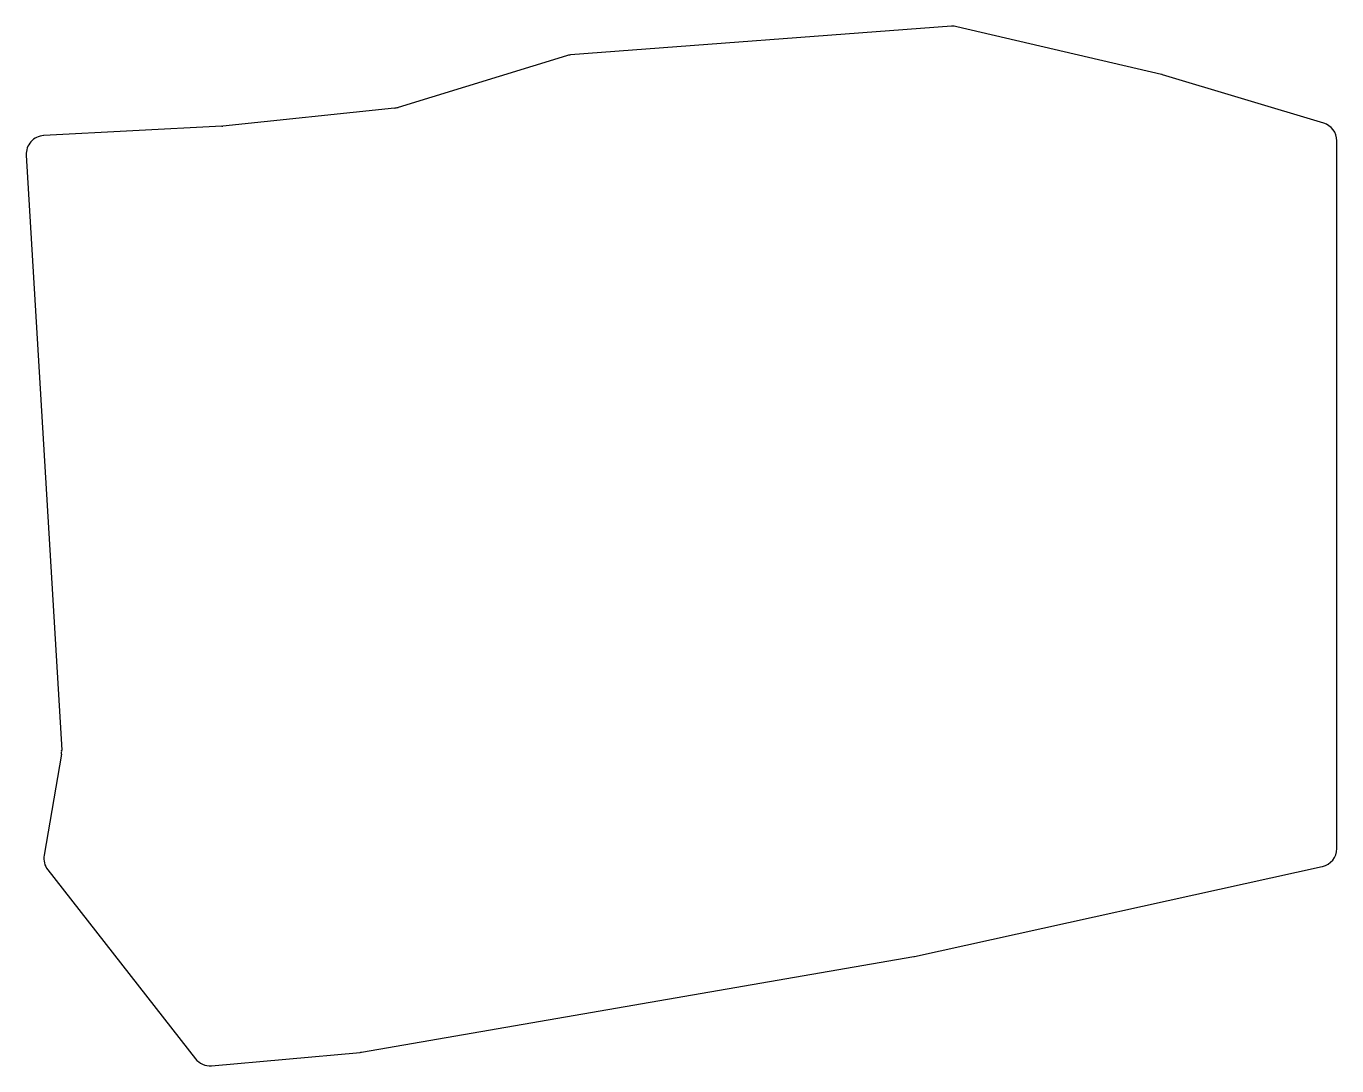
# Model space of a CAD drawing. Header units: millimetres. Extents: x 154 to 297, y -34 to 79.
import ezdxf

# ---------------------------------------------------------------- set-up
doc = ezdxf.new("R2010")
doc.units = ezdxf.units.MM

msp = doc.modelspace()

# ---------------------------------------------------------------- linework, layer by layer
for p, q in [((254.72, 79.49), (213.31, 76.38)), ((277.57, 74.25), (255.33, 79.44)), ((212.87, 76.29), (194.55, 70.67)), ((295.21, 68.95), (277.69, 74.22)), ((194.17, 70.59), (175.49, 68.62)), ((175.39, 68.61), (156.01, 67.6)), ((296.63, -9.92), (296.63, 67.04)), ((154.12, 65.48), (157.97, 0.79)), ((157.94, 0.33), (156.06, -10.65)), ((156.46, -12.22), (172.51, -32.77)), ((250.72, -21.64), (295.06, -11.87)), ((190.59, -32.06), (250.63, -21.66)), ((174.27, -33.53), (190.42, -32.08))]:
    msp.add_line(p, q)
for centre, start, end in [((254.87, 77.49), 76.8709, 94.2976), ((213.46, 74.38), 94.2976, 107.0717), ((277.12, 72.31), 73.2593, 76.8709), ((193.96, 72.58), 276.0128, 287.0717), ((175.28, 70.61), 273, 276.0128), ((294.63, 67.04), 0, 73.2593), ((156.11, 65.6), 93, 183.4059), ((155.97, 0.67), 350.2935, 3.4059), ((294.63, -9.92), 282.4249, 0), ((158.03, -10.99), 170.2935, 218), ((250.29, -19.69), 279.827, 282.4249), ((174.09, -31.54), 218, 275.1348), ((190.24, -30.09), 275.1348, 279.827)]:
    msp.add_arc(centre, 2, start, end)

doc.saveas('drawing.dxf')
